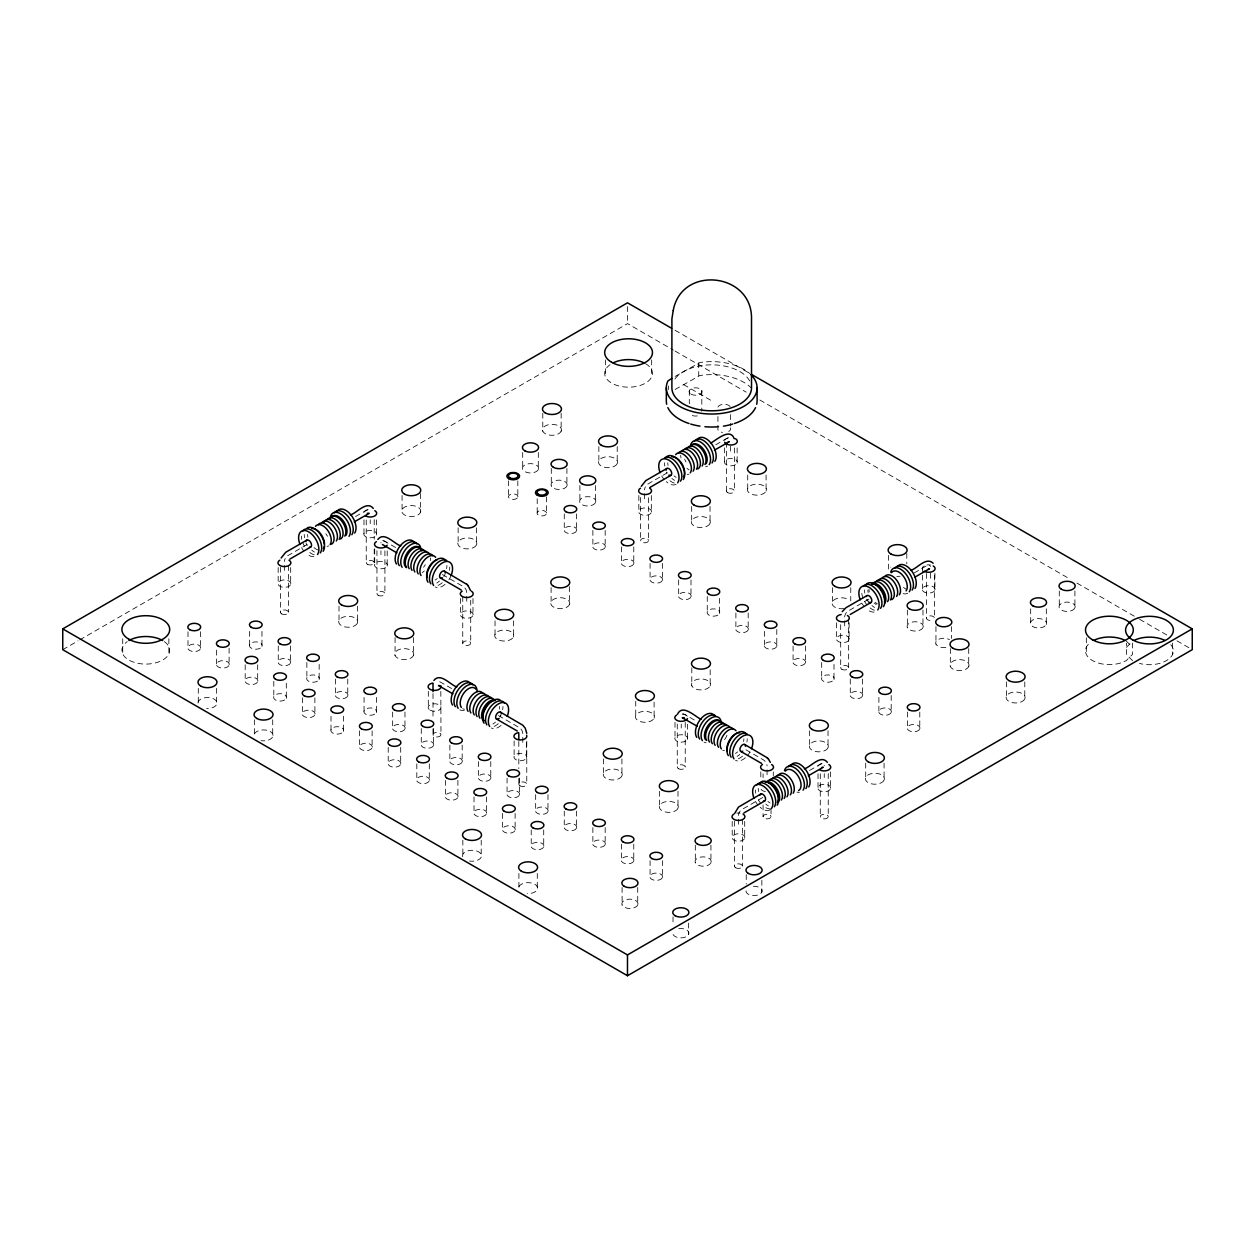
<?xml version="1.0" encoding="UTF-8"?>
<svg xmlns="http://www.w3.org/2000/svg" width="1255" height="1255" viewBox="0 0 1255 1255"><rect width="100%" height="100%" fill="white"/><g stroke="black" fill="none" stroke-linecap="round" stroke-linejoin="round"><path stroke-width="0.75" stroke-dasharray="5 3.75" d="M1126.41 647.345L1132.59 641.164M62.75 649.682L78.014 640.866M79.708 639.893L627.516 323.617L673.308 350.051M307.13 544.513L287.803 555.683A4.785 2.761 -60 0 0 284.414 561.534M355.573 516.542L366.852 510.032A4.785 2.761 -60 0 1 370.115 511.052M675.127 376.437L699.961 362.522A45.384 26.198 0 0 1 749.768 373.566M675.127 389.442L699.961 375.512A45.384 26.198 0 0 1 751.008 387.732M667.284 472.806L647.957 483.975A4.785 2.761 -60 0 0 644.568 489.827M715.727 444.835L727.006 438.324A4.785 2.761 -60 0 1 730.269 439.344M868.993 599.027L848.051 611.122A4.785 2.761 -60 0 0 844.678 616.974M914.205 572.923L927.1 565.487A4.785 2.761 -60 0 1 930.363 566.491M762.773 797.474L741.831 809.569A4.785 2.761 -60 0 0 738.458 815.421L738.458 827.123M809.601 770.445L820.88 763.918A4.785 2.761 -60 0 1 824.253 765.879M675.002 330.238L749.611 373.315M675.002 351.039L746.223 392.156M759.793 399.984L1070.139 579.167M1076.931 583.089L1137.987 618.339M1139.681 619.311L1166.805 634.983M1176.986 640.85L1188.862 647.706M683.551 384.579L711.711 400.831M395.592 547.509L384.312 540.999A4.785 2.761 60 0 0 380.94 542.96M442.419 574.555L463.362 586.634A4.785 2.761 60 0 1 466.735 592.486L466.735 604.188M694.297 719.962L684.634 714.393A4.785 2.761 60 0 0 681.371 715.397M745.956 749.8L763.668 760.028A4.785 2.761 60 0 1 767.056 765.879M451.643 688.54L440.364 682.03A4.785 2.761 60 0 0 437.446 682.281M498.47 715.57L519.413 727.665A4.785 2.761 60 0 1 522.786 733.516M1126.3 641.07L1132.481 647.251M1132.59 660.663L1126.41 654.483L1126.41 643.14M1172.562 643.14L1172.562 654.483M1132.481 643.031L1132.481 654.388L1126.3 660.569A23.892 13.789 0 0 1 1093.403 661.056A23.892 13.789 0 0 1 1090.877 642.105M1086.328 637.791L1086.328 654.388M1074.908 590.948L1074.908 607.969A8.095 4.675 0 0 1 1061.369 610.056A8.095 4.675 0 0 1 1065.009 602.243A8.095 4.675 0 0 1 1074.908 607.969M1059.283 590.948L1059.283 607.969M1046.309 608.816L1046.309 624.472A8.095 4.675 0 0 1 1032.771 626.574A8.095 4.675 0 0 1 1036.395 618.762A8.095 4.675 0 0 1 1046.309 624.472M1030.684 608.816L1030.684 624.472M1024.786 681.889L1024.786 698.909A9.507 5.491 0 0 1 1008.879 701.372A9.507 5.491 0 0 1 1013.146 692.195A9.507 5.491 0 0 1 1024.786 698.909M1006.416 681.889L1006.416 698.909M968.719 648.568L968.719 666.546A9.507 5.491 0 0 1 952.812 669.009A9.507 5.491 0 0 1 957.079 659.816A9.507 5.491 0 0 1 968.719 666.546M951.572 626.574L951.572 638.45M950.349 648.568L950.349 666.546M935.948 626.574L935.948 644.129M934.912 573.284L934.912 590.352A6.463 3.734 0 0 1 924.088 592.031A6.463 3.734 0 0 1 926.99 585.771A6.463 3.734 0 0 1 934.912 590.352M934.457 575.104L934.457 618.15A3.985 2.306 0 0 0 929.453 615.923A3.985 2.306 0 0 0 927.021 619.295A3.985 2.306 0 0 0 933.296 619.766M930.473 573.284L930.473 579.135M926.488 573.425L926.488 618.15M922.974 610.071L922.974 627.61A8.095 4.675 0 0 1 909.436 629.712A8.095 4.675 0 0 1 913.06 621.9A8.095 4.675 0 0 1 922.974 627.61M922.409 567.621L922.409 573.284M922.409 575.182L922.409 590.352M919.79 712.04L919.79 729.077A6.369 3.671 0 0 1 909.138 730.724A6.369 3.671 0 0 1 911.993 724.559A6.369 3.671 0 0 1 919.79 729.077M907.491 712.04L907.491 729.077M907.349 610.071L907.349 627.61M906.8 553.424L906.8 563.824M891.191 695.521L891.191 712.558A6.369 3.671 0 0 1 880.539 714.205A6.369 3.671 0 0 1 883.395 708.055A6.369 3.671 0 0 1 891.191 712.558M888.43 555.322L888.43 569.488A9.507 5.491 0 0 1 890.893 567.04M884.069 763.134L884.069 780.155A9.507 5.491 0 0 1 868.178 782.618A9.507 5.491 0 0 1 872.429 773.425A9.507 5.491 0 0 1 884.069 780.155M878.892 697.419L878.892 712.558M865.715 763.134L865.715 780.155M862.593 679.018L862.593 696.039A6.369 3.671 0 0 1 851.941 697.686A6.369 3.671 0 0 1 854.796 691.536A6.369 3.671 0 0 1 862.593 696.039M850.749 587.669L850.749 600.91M850.278 679.018L850.278 696.039M849.117 622.825L849.117 639.877A6.463 3.734 0 0 1 838.293 641.556A6.463 3.734 0 0 1 841.195 635.312A6.463 3.734 0 0 1 849.117 639.877M848.647 619.06L848.647 667.676M844.678 620.88L844.678 628.677M840.693 624.661L840.693 667.691M836.63 622.825L836.63 639.877M833.995 664.381L833.995 679.535A6.369 3.671 0 0 1 823.327 681.183A6.369 3.671 0 0 1 826.182 675.033A6.369 3.671 0 0 1 833.995 679.535M832.379 587.669L832.379 604.69M830.512 771.872L830.512 788.94A6.463 3.734 0 0 1 819.688 790.619A6.463 3.734 0 0 1 822.59 784.375A6.463 3.734 0 0 1 830.512 788.94M828.237 773.551L828.237 816.581A3.985 2.306 0 0 1 822.26 818.574A3.985 2.306 0 0 1 822.26 814.589A3.985 2.306 0 0 1 828.237 816.581M828.018 730.755L828.018 747.776A9.507 5.491 0 0 1 812.111 750.239A9.507 5.491 0 0 1 816.362 741.062A9.507 5.491 0 0 1 828.018 747.776M824.253 773.676L824.253 777.582M821.68 662.499L821.68 679.535M820.268 773.802L820.268 816.581M818.025 773.77L818.025 788.94M809.648 730.755L809.648 747.776M805.381 645.98L805.381 663.017A6.369 3.671 0 0 1 794.729 664.664A6.369 3.671 0 0 1 797.584 658.514A6.369 3.671 0 0 1 805.381 663.017M793.082 645.98L793.082 663.017M776.782 629.477L776.782 646.513A6.369 3.671 0 0 1 766.13 648.16A6.369 3.671 0 0 1 768.986 641.995A6.369 3.671 0 0 1 776.782 646.513M773.3 771.888L773.3 775.716M771.041 808.769L771.041 816.581A3.985 2.306 0 0 1 765.064 818.574A3.985 2.306 0 0 1 765.064 814.589A3.985 2.306 0 0 1 771.041 816.581M767.056 769.77L767.056 777.582M766.083 475.018L766.083 491.097A9.507 5.491 0 0 1 750.192 493.56A9.507 5.491 0 0 1 754.443 484.367A9.507 5.491 0 0 1 766.083 491.097M764.483 631.359L764.483 646.513M763.071 773.802L763.071 777.692M763.071 804.926L763.071 816.581M761.863 880.273L761.863 892.148M760.812 771.888L760.812 779.496M748.184 612.958L748.184 629.994A6.369 3.671 0 0 1 737.532 631.642A6.369 3.671 0 0 1 740.387 625.492A6.369 3.671 0 0 1 748.184 629.994M747.729 475.018L747.729 491.097M746.239 874.594L746.239 884.053M744.701 821.413L744.701 838.481A6.463 3.734 0 0 1 733.893 840.16A6.463 3.734 0 0 1 736.795 833.9A6.463 3.734 0 0 1 744.701 838.481M742.427 819.437L742.427 866.107M737.124 447.894L737.124 463.064A6.463 3.734 0 0 1 726.316 464.727A6.463 3.734 0 0 1 729.218 458.483A6.463 3.734 0 0 1 737.124 463.064M735.885 612.958L735.885 629.994M734.363 447.941L734.363 490.972M734.473 821.147L734.473 866.138M732.214 821.413L732.214 838.481M730.41 414.621L730.41 426.01M730.379 446.137L730.379 451.988M726.394 442.388L726.394 491.003M724.637 447.894L724.637 463.064M719.586 598.337L719.586 613.475A6.369 3.671 0 0 1 708.934 615.123A6.369 3.671 0 0 1 711.789 608.973A6.369 3.671 0 0 1 719.586 613.475M717.923 416.519L717.923 429.79A6.463 3.734 0 0 0 722.488 432.426M710.942 845.195L710.942 862.75A8.095 4.675 0 0 1 697.404 864.836A8.095 4.675 0 0 1 701.027 857.024A8.095 4.675 0 0 1 710.942 862.75M710.032 506.44L710.032 523.461A9.507 5.491 0 0 1 694.125 525.923A9.507 5.491 0 0 1 698.392 516.731A9.507 5.491 0 0 1 710.032 523.461M710.173 669.778L710.173 685.858A9.507 5.491 0 0 1 694.266 688.32A9.507 5.491 0 0 1 698.533 679.143A9.507 5.491 0 0 1 710.173 685.858M707.271 596.439L707.271 613.475M701.812 390.54L701.812 411.342M698.737 362.805L698.737 375.81M695.317 845.195L695.317 862.75M691.803 667.88L691.803 685.858M691.678 506.44L691.678 523.461M690.987 579.936L690.987 596.972A6.369 3.671 0 0 1 680.32 598.619A6.369 3.671 0 0 1 683.175 592.47A6.369 3.671 0 0 1 690.987 596.972M689.309 390.54L689.309 403.828M688.65 923.068L688.65 934.41M687.489 724.245L687.489 739.415A6.463 3.734 0 0 1 676.68 741.077A6.463 3.734 0 0 1 679.582 734.834A6.463 3.734 0 0 1 687.489 739.415M685.23 722.315L685.23 767.04M681.245 724.135L681.245 728.041M678.673 579.936L678.673 596.972M677.998 791.278L677.998 808.314A9.507 5.491 0 0 1 662.091 810.761A9.507 5.491 0 0 1 666.358 801.584A9.507 5.491 0 0 1 677.998 808.314M677.261 724.025L677.261 767.056M675.002 722.347L675.002 739.415M673.025 916.872L673.025 924.433M668.382 385.913L668.382 389.63M662.373 563.417L662.373 580.453A6.369 3.671 0 0 1 651.721 582.1A6.369 3.671 0 0 1 654.577 575.951A6.369 3.671 0 0 1 662.373 580.453M662.373 860.648L662.373 877.684A6.369 3.671 0 0 1 651.721 879.331A6.369 3.671 0 0 1 654.577 873.182A6.369 3.671 0 0 1 662.373 877.684M659.628 791.278L659.628 808.314M654.106 702.141L654.106 718.221A9.507 5.491 0 0 1 638.199 720.684A9.507 5.491 0 0 1 642.466 711.507A9.507 5.491 0 0 1 654.106 718.221M651.659 359.934L651.659 376.955M651.329 495.537L651.329 512.605A6.463 3.734 0 0 1 640.505 514.268A6.463 3.734 0 0 1 643.407 508.024A6.463 3.734 0 0 1 651.329 512.605M650.074 563.417L650.074 580.453M650.074 860.648L650.074 877.684M648.553 497.749L648.553 540.529A3.985 2.306 0 0 1 642.576 542.521A3.985 2.306 0 0 1 642.576 538.536A3.985 2.306 0 0 1 648.553 540.529M644.568 493.717L644.568 501.529M640.599 497.498L640.599 540.529M638.842 495.537L638.842 512.605M637.728 887.473L637.728 905.028A8.095 4.675 0 0 1 624.19 907.114A8.095 4.675 0 0 1 627.814 899.302A8.095 4.675 0 0 1 637.728 905.028M635.736 701.2L635.736 718.221M633.775 546.913L633.775 563.934A6.369 3.671 0 0 1 623.123 565.597A6.369 3.671 0 0 1 625.978 559.432A6.369 3.671 0 0 1 633.775 563.934M633.775 844.144L633.775 861.165A6.369 3.671 0 0 1 623.123 862.828A6.369 3.671 0 0 1 625.978 856.663A6.369 3.671 0 0 1 633.775 861.165M627.516 306.596L627.516 323.617M621.931 758.914L621.931 775.935A9.507 5.491 0 0 1 606.024 778.398A9.507 5.491 0 0 1 610.291 769.221A9.507 5.491 0 0 1 621.931 775.935M622.104 887.473L622.104 905.028M621.476 546.913L621.476 563.934M621.476 844.144L621.476 861.165M617.209 446.576L617.209 463.597A9.507 5.491 0 0 1 601.318 466.06A9.507 5.491 0 0 1 605.569 456.883A9.507 5.491 0 0 1 617.209 463.597M605.506 359.934L605.506 376.955M605.177 530.394L605.177 547.431A6.369 3.671 0 0 1 594.525 549.078A6.369 3.671 0 0 1 597.38 542.929A6.369 3.671 0 0 1 605.177 547.431M605.177 827.625L605.177 844.662A6.369 3.671 0 0 1 594.525 846.309A6.369 3.671 0 0 1 597.38 840.16A6.369 3.671 0 0 1 605.177 844.662M603.561 758.914L603.561 775.935M598.855 446.576L598.855 463.597M595.529 485.512L595.529 502.533A8.095 4.675 0 0 1 581.991 504.636A8.095 4.675 0 0 1 585.614 496.823A8.095 4.675 0 0 1 595.529 502.533M592.878 530.394L592.878 547.431M592.878 827.625L592.878 844.662M579.888 485.512L579.888 502.533M576.578 513.875L576.578 530.912A6.369 3.671 0 0 1 565.927 532.559A6.369 3.671 0 0 1 568.782 526.41A6.369 3.671 0 0 1 576.578 530.912M576.578 811.106L576.578 828.143A6.369 3.671 0 0 1 565.927 829.79A6.369 3.671 0 0 1 568.782 823.641A6.369 3.671 0 0 1 576.578 828.143M569.456 586.65L569.456 604.628A9.507 5.491 0 0 1 553.549 607.075A9.507 5.491 0 0 1 557.816 597.898A9.507 5.491 0 0 1 569.456 604.628M566.915 468.476L566.915 486.03A8.095 4.675 0 0 1 553.392 488.117A8.095 4.675 0 0 1 557.016 480.304A8.095 4.675 0 0 1 566.915 486.03M564.264 513.875L564.264 530.912M564.264 811.106L564.264 828.143M561.158 413.272L561.158 431.234A9.507 5.491 0 0 1 545.25 433.697A9.507 5.491 0 0 1 549.502 424.519A9.507 5.491 0 0 1 561.158 431.234M551.29 468.476L551.29 486.03M551.102 587.591L551.102 604.628M547.98 794.603L547.98 811.64A6.369 3.671 0 0 1 537.313 813.287A6.369 3.671 0 0 1 540.168 807.138A6.369 3.671 0 0 1 547.98 811.64M546.443 496.886L546.443 513.907A4.785 2.761 0 0 1 538.442 515.146A4.785 2.761 0 0 1 540.591 510.534A4.785 2.761 0 0 1 546.443 513.907M543.713 829.9L543.713 846.968A6.463 3.734 0 0 1 532.889 848.647A6.463 3.734 0 0 1 535.791 842.403A6.463 3.734 0 0 1 543.713 846.968M542.788 413.272L542.788 431.234M538.317 452.49L538.317 469.511A8.095 4.675 0 0 1 524.778 471.598A8.095 4.675 0 0 1 528.418 463.785A8.095 4.675 0 0 1 538.317 469.511M537.203 498.768L537.203 513.907M537.281 873.464L537.281 889.544M535.665 794.603L535.665 811.64M531.226 829.9L531.226 846.968M526.771 741.172L526.771 784.218M526.614 742.803L526.614 757.989A6.463 3.734 0 0 1 515.805 759.652A6.463 3.734 0 0 1 518.692 753.408A6.463 3.734 0 0 1 526.614 757.989M522.692 452.49L522.692 469.511M522.786 737.422L522.786 745.219M519.382 778.084L519.382 795.121A6.369 3.671 0 0 1 508.714 796.768A6.369 3.671 0 0 1 511.569 790.619A6.369 3.671 0 0 1 519.382 795.121M518.911 873.464L518.911 887.662M518.817 741.454L518.817 768.672M518.817 778.398L518.817 784.234M517.829 480.838L517.829 497.388A4.785 2.761 0 0 1 509.844 498.627A4.785 2.761 0 0 1 511.977 494.015A4.785 2.761 0 0 1 517.829 497.388M515.115 813.397L515.115 830.449A6.463 3.734 0 0 1 504.29 832.128A6.463 3.734 0 0 1 507.193 825.884A6.463 3.734 0 0 1 515.115 830.449M514.126 740.921L514.126 757.989M513.389 620.911L513.389 636.991A9.507 5.491 0 0 1 497.498 639.454A9.507 5.491 0 0 1 501.749 630.261A9.507 5.491 0 0 1 513.389 636.991M508.604 480.838L508.604 497.388M507.067 778.084L507.067 795.121M502.612 813.397L502.612 830.449M495.035 620.911L495.035 636.991M490.768 761.581L490.768 778.602A6.369 3.671 0 0 1 480.116 780.265A6.369 3.671 0 0 1 482.971 774.1A6.369 3.671 0 0 1 490.768 778.602M486.501 796.878L486.501 813.946A6.463 3.734 0 0 1 475.692 815.625A6.463 3.734 0 0 1 478.594 809.365A6.463 3.734 0 0 1 486.501 813.946M481.214 840.16L481.214 857.181M478.469 761.581L478.469 778.602M476.508 527.822L476.508 544.843A9.507 5.491 0 0 1 460.601 547.306A9.507 5.491 0 0 1 464.868 538.113A9.507 5.491 0 0 1 476.508 544.843M474.014 796.878L474.014 813.946M472.978 598.494L472.978 615.562A6.463 3.734 0 0 1 462.169 617.24A6.463 3.734 0 0 1 465.072 610.997A6.463 3.734 0 0 1 472.978 615.562M470.719 600.172L470.719 643.203A3.985 2.306 0 0 1 464.742 645.196A3.985 2.306 0 0 1 464.742 641.211A3.985 2.306 0 0 1 470.719 643.203M462.75 596.533L462.75 643.203M462.844 840.16L462.844 857.181A9.507 5.491 0 0 1 471.205 850.294A9.507 5.491 0 0 1 481.496 856.239A9.507 5.491 0 0 1 469.574 861.056M462.169 745.062L462.169 762.099A6.369 3.671 0 0 1 451.518 763.746A6.369 3.671 0 0 1 454.373 757.596A6.369 3.671 0 0 1 462.169 762.099M460.491 598.494L460.491 615.562M458.138 527.822L458.138 544.843M457.902 780.375L457.902 797.427A6.463 3.734 0 0 1 447.094 799.106A6.463 3.734 0 0 1 449.98 792.862A6.463 3.734 0 0 1 457.902 797.427M449.87 745.062L449.87 762.099M445.415 780.375L445.415 797.427M440.819 691.38L440.976 734.693A3.985 2.306 0 0 1 434.999 736.669A3.985 2.306 0 0 1 434.999 732.7A3.985 2.306 0 0 1 440.976 734.693M433.571 728.543L433.571 745.58A6.369 3.671 0 0 1 422.919 747.227A6.369 3.671 0 0 1 425.774 741.077A6.369 3.671 0 0 1 433.571 745.58M433.006 693.607L433.006 719.037M433.006 728.81L433.006 734.693M429.304 763.856L429.304 780.924A6.463 3.734 0 0 1 418.495 782.587A6.463 3.734 0 0 1 421.382 776.343A6.463 3.734 0 0 1 429.304 780.924M428.316 691.38L428.316 708.448M421.272 728.543L421.272 745.58M420.441 493.56L420.441 512.479A9.507 5.491 0 0 1 404.534 514.927A9.507 5.491 0 0 1 408.801 505.749A9.507 5.491 0 0 1 420.441 512.479M416.817 763.856L416.817 780.924M413.444 637.587L413.444 655.565A9.507 5.491 0 0 1 397.537 658.028A9.507 5.491 0 0 1 401.788 648.835A9.507 5.491 0 0 1 413.444 655.565M404.973 712.04L404.973 729.077A6.369 3.671 0 0 1 394.305 730.724A6.369 3.671 0 0 1 397.16 724.559A6.369 3.671 0 0 1 404.973 729.077M402.071 495.458L402.071 512.479M400.706 747.337L400.706 764.405A6.463 3.734 0 0 1 389.881 766.083A6.463 3.734 0 0 1 392.784 759.84A6.463 3.734 0 0 1 400.706 764.405M395.074 637.587L395.074 655.565M392.658 712.04L392.658 729.077M388.219 747.384L388.219 764.405M387.183 550.851L387.183 566.021A6.463 3.734 0 0 1 376.359 567.699A6.463 3.734 0 0 1 379.261 561.456A6.463 3.734 0 0 1 387.183 566.021M384.909 550.867L384.909 593.646M380.94 550.757L380.94 554.663M376.955 550.647L376.955 593.678M376.469 519.884L376.469 535.054A6.463 3.734 0 0 1 365.66 536.732A6.463 3.734 0 0 1 368.546 530.489A6.463 3.734 0 0 1 376.469 535.054M376.375 697.419L376.375 712.558A6.369 3.671 0 0 1 365.707 714.205A6.369 3.671 0 0 1 368.562 708.055A6.369 3.671 0 0 1 376.375 712.558M374.696 548.968L374.696 566.021M374.21 519.648L374.21 539.211M374.21 549L374.21 562.679M372.108 730.834L372.108 747.886A6.463 3.734 0 0 1 361.283 749.564A6.463 3.734 0 0 1 364.185 743.321A6.463 3.734 0 0 1 372.108 747.886M370.225 519.79L370.225 523.696M366.24 519.931L366.24 562.711M363.981 519.884L363.981 535.054M364.06 697.419L364.06 712.558M359.605 730.834L359.605 747.886M357.377 606.165L357.377 623.186A9.507 5.491 0 0 1 341.47 625.649A9.507 5.491 0 0 1 345.721 616.472A9.507 5.491 0 0 1 357.377 623.186M347.761 679.018L347.761 696.039A6.369 3.671 0 0 1 337.109 697.686A6.369 3.671 0 0 1 339.964 691.536A6.369 3.671 0 0 1 347.761 696.039M343.494 716.213L343.494 731.383A6.463 3.734 0 0 1 332.685 733.045A6.463 3.734 0 0 1 335.587 726.802A6.463 3.734 0 0 1 343.494 731.383M339.007 606.165L339.007 623.186M335.462 679.018L335.462 696.039M331.006 716.213L331.006 731.383M319.162 664.381L319.162 679.535A6.369 3.671 0 0 1 308.51 681.183A6.369 3.671 0 0 1 311.365 675.033A6.369 3.671 0 0 1 319.162 679.535M314.895 697.796L314.895 714.864A6.463 3.734 0 0 1 304.071 716.527A6.463 3.734 0 0 1 306.973 710.283A6.463 3.734 0 0 1 314.895 714.864M306.863 662.499L306.863 679.535M302.392 697.796L302.392 714.864M290.674 567.542L290.674 584.595A6.463 3.734 0 0 1 279.849 586.273A6.463 3.734 0 0 1 282.752 580.03A6.463 3.734 0 0 1 290.674 584.595M290.564 645.98L290.564 663.017A6.369 3.671 0 0 1 279.912 664.664A6.369 3.671 0 0 1 282.767 658.514A6.369 3.671 0 0 1 290.564 663.017M288.399 565.566L288.399 612.236M286.297 683.175L286.297 698.36A6.463 3.734 0 0 1 275.488 700.023A6.463 3.734 0 0 1 278.375 693.78A6.463 3.734 0 0 1 286.297 698.36M284.414 565.425L284.414 573.221M280.445 567.244L280.445 612.236M278.171 567.542L278.171 584.595M278.265 645.98L278.265 663.017M273.81 681.292L273.81 698.36M272.712 719.79L272.712 736.811A9.507 5.491 0 0 1 261.071 740.685M261.966 631.359L261.966 646.513A6.369 3.671 0 0 1 251.298 648.16A6.369 3.671 0 0 1 254.153 641.995A6.369 3.671 0 0 1 261.966 646.513M257.683 664.774L257.683 681.841A6.463 3.734 0 0 1 246.874 683.504A6.463 3.734 0 0 1 249.761 677.261A6.463 3.734 0 0 1 257.683 681.841M254.357 719.79L254.357 736.811M249.651 631.359L249.651 646.513M245.196 664.774L245.196 681.841M229.1 648.27L229.1 665.323A6.463 3.734 0 0 1 218.276 667.001A6.463 3.734 0 0 1 221.178 660.758A6.463 3.734 0 0 1 229.1 665.323M216.597 650.153L216.597 665.323M216.644 688.352L216.644 704.432M200.486 631.751L200.486 648.819A6.463 3.734 0 0 1 189.678 650.482A6.463 3.734 0 0 1 192.58 644.239A6.463 3.734 0 0 1 200.486 648.819M198.29 688.352L198.29 704.432A9.507 5.491 0 0 1 206.102 697.592A9.507 5.491 0 0 1 216.974 702.863A9.507 5.491 0 0 1 206.62 708.479M187.999 631.751L187.999 648.819M168.876 638.732L168.876 653.871M122.723 638.732L122.723 653.871M674.923 379.026A39.815 22.982 0 0 1 714.315 364.891A39.815 22.982 0 0 1 750.161 381.881M499.6 706.471A11.938 6.903 -60 0 1 499.302 709.153M502.973 706.471A14.338 8.267 -60 0 1 502.627 709.702M501.624 713.107A14.338 8.267 -60 0 1 500.008 716.464M495.458 722.111A14.338 8.267 -60 0 1 492.839 724.025M498.282 723.727A14.338 8.267 -60 0 1 490.595 727.006M501.09 725.359A14.338 8.267 -60 0 1 491.301 727.978M464.319 710.189A14.338 8.267 -60 0 1 459.769 709.781M464.413 709.232A11.938 6.903 -60 0 1 462.656 708.683M500.902 715.805A3.985 2.306 -60 0 1 500.447 716.746M770.099 802.996A11.938 6.903 60 0 1 767.903 801.396M768.405 805.93A14.338 8.267 60 0 1 765.785 804.016M758.616 791.591A14.338 8.267 60 0 1 758.271 788.375M770.648 808.91A14.338 8.267 60 0 1 762.962 805.632M760.514 803.059A14.338 8.267 60 0 1 758.428 799.984M755.792 793.223A14.338 8.267 60 0 1 755.447 789.991M769.943 809.883A14.338 8.267 60 0 1 760.154 807.263M757.706 804.675A14.338 8.267 60 0 1 755.604 801.616M799.372 792.329A14.338 8.267 60 0 1 796.925 792.093M726.959 735.257A11.938 6.903 -60 0 1 723.868 740.607M706.141 742.787A14.338 8.267 -60 0 1 704.039 742.144M747.227 738.834A14.338 8.267 -60 0 1 746.882 742.066M739.728 754.475A14.338 8.267 -60 0 1 737.093 756.389M743.854 738.834A11.938 6.903 -60 0 1 743.572 741.517M737.595 751.87A11.938 6.903 -60 0 1 735.414 753.455M724.433 750.694A11.938 6.903 -60 0 1 722.676 750.145M742.536 756.09A14.338 8.267 -60 0 1 737.297 759.118M749.894 752.074A14.338 8.267 -60 0 1 747.792 755.149M745.36 757.722A14.338 8.267 -60 0 1 735.571 760.342M430.591 557.973A11.938 6.903 -60 0 1 430.308 560.656M424.331 571.009A11.938 6.903 -60 0 1 422.151 572.594M425.304 564.672A11.938 6.903 -60 0 1 423.562 567.229M446.921 565.44A14.338 8.267 -60 0 1 446.576 568.672M439.407 581.081A14.338 8.267 -60 0 1 436.787 582.995M437.289 578.477A11.938 6.903 -60 0 1 435.093 580.077M449.729 567.072A14.338 8.267 -60 0 1 449.384 570.303M442.231 582.712A14.338 8.267 -60 0 1 436.975 585.74M451.188 575.339A14.338 8.267 -60 0 1 447.486 581.755M445.039 584.344A14.338 8.267 -60 0 1 435.25 586.964M445.133 573.817A3.985 2.306 -60 0 1 443.831 576.547M327.602 536.261A11.938 6.903 60 0 1 325.861 533.704M314.378 552.043A14.338 8.267 60 0 1 311.758 550.129M304.589 537.705A14.338 8.267 60 0 1 304.243 534.489M318.252 550.035A11.938 6.903 60 0 1 313.876 547.509M307.899 537.171A11.938 6.903 60 0 1 307.616 534.489M328.794 545.8A11.938 6.903 60 0 1 327.037 546.333M314.189 554.773A14.338 8.267 60 0 1 308.934 551.745M304.4 546.098A14.338 8.267 60 0 1 302.784 542.74M301.765 539.336A14.338 8.267 60 0 1 301.42 536.105M313.813 556.64A14.338 8.267 60 0 1 306.126 553.377M303.679 550.788A14.338 8.267 60 0 1 301.577 547.713M307.334 545.58A3.985 2.306 60 0 1 306.032 542.85M689.168 469.919A11.938 6.903 60 0 1 686.971 468.335M681.01 457.981A11.938 6.903 60 0 1 680.712 455.298M686.014 461.997A11.938 6.903 60 0 1 684.665 459.205M707.585 466.091A14.338 8.267 60 0 1 705.498 466.735M674.531 480.336A14.338 8.267 60 0 1 671.896 478.422M664.742 465.997A14.338 8.267 60 0 1 664.397 462.781M676.21 477.402A11.938 6.903 60 0 1 674.029 475.802M668.052 465.464A11.938 6.903 60 0 1 667.77 462.781M688.948 474.092A11.938 6.903 60 0 1 687.191 474.641M674.327 483.065A14.338 8.267 60 0 1 669.088 480.038M676.068 484.289A14.338 8.267 60 0 1 666.28 481.669M663.832 479.081A14.338 8.267 60 0 1 661.73 476.022M666.907 473.025A3.985 2.306 60 0 1 666.452 472.1M877.433 603.906A11.938 6.903 60 0 1 875.253 602.306M869.276 591.968A11.938 6.903 60 0 1 868.993 589.285M876.319 604.549A11.938 6.903 60 0 1 874.123 602.965M868.162 592.611A11.938 6.903 60 0 1 867.864 589.928M874.625 607.483A14.338 8.267 60 0 1 872.005 605.569M869.558 602.98A14.338 8.267 60 0 1 867.456 599.921M864.836 593.16A14.338 8.267 60 0 1 864.491 589.928M874.437 610.228A14.338 8.267 60 0 1 869.182 607.2M866.75 604.612A14.338 8.267 60 0 1 864.648 601.537M863.032 598.18A14.338 8.267 60 0 1 861.683 591.56M874.06 612.095A14.338 8.267 60 0 1 866.374 608.816M863.926 606.243A14.338 8.267 60 0 1 861.824 603.169M907.694 593.239A14.338 8.267 60 0 1 903.145 593.646M906.157 589.285A14.338 8.267 60 0 1 903.537 587.371M867.582 601.019A3.985 2.306 60 0 1 866.546 599.231M765.377 791.591A6.463 3.734 0 0 1 760.812 787.011M518.911 886.705A9.507 5.491 0 0 1 530.018 882.751A9.507 5.491 0 0 1 537.501 888.932A9.507 5.491 0 0 1 527.257 893.591M678.735 928.7A8.095 4.675 0 0 1 688.885 932.794A8.095 4.675 0 0 1 680.132 937.862A8.095 4.675 0 0 1 673.025 931.994M753.329 886.281A8.095 4.675 0 0 1 762.13 891.066A8.095 4.675 0 0 1 752.875 895.568A8.095 4.675 0 0 1 746.239 889.732M900.07 576.218A9.507 5.491 0 0 1 896.776 576.374M254.357 733.971A9.507 5.491 0 0 1 265.997 730.081A9.507 5.491 0 0 1 272.712 736.811M645.478 363.636A23.892 13.789 0 0 1 646.043 382.791A23.892 13.789 0 0 1 612.879 383.779A23.892 13.789 0 0 1 610.056 364.687M1170.79 644.678A23.892 13.789 0 0 1 1166.679 660.491A23.892 13.789 0 0 1 1139.43 663.424M164.327 641.603A23.892 13.789 0 0 1 162.099 660.381A23.892 13.789 0 0 1 129.485 660.381A23.892 13.789 0 0 1 127.273 641.603M945.862 647.439A8.095 4.675 0 0 1 935.948 641.713A8.095 4.675 0 0 1 949.486 639.626M730.41 427.861A6.463 3.734 0 0 1 728.731 431.469M697.231 415.923A6.463 3.734 0 0 1 690.987 414.95M844.019 608.581A9.507 5.491 0 0 1 832.379 601.851A9.507 5.491 0 0 1 848.286 599.404M717.923 407.059A6.463 3.734 0 0 1 724.166 404.283A6.463 3.734 0 0 1 730.41 407.059M922.409 569.55A6.463 3.734 0 0 1 924.088 565.942M926.99 564.97A6.463 3.734 0 0 1 930.332 564.97M724.637 440.317A6.463 3.734 0 0 1 729.218 437.681M363.981 512.322A6.463 3.734 0 0 1 368.546 509.687M382.602 540.654A6.463 3.734 0 0 1 387.183 543.289M682.924 714.032A6.463 3.734 0 0 1 687.489 716.668M818.025 766.209A6.463 3.734 0 0 1 822.59 763.558M736.795 813.099A6.463 3.734 0 0 1 740.136 813.099M519.994 785.85A3.985 2.306 0 0 0 526.645 784.799A3.985 2.306 0 0 0 521.735 782.006A3.985 2.306 0 0 0 519.994 785.85M735.65 867.754A3.985 2.306 0 0 0 742.301 866.703A3.985 2.306 0 0 0 737.407 863.911A3.985 2.306 0 0 0 735.65 867.754M678.453 768.688A3.985 2.306 0 0 0 685.105 767.636A3.985 2.306 0 0 0 680.194 764.828A3.985 2.306 0 0 0 678.453 768.688M378.132 595.294A3.985 2.306 0 0 0 384.783 594.243A3.985 2.306 0 0 0 379.889 591.45A3.985 2.306 0 0 0 378.132 595.294M367.433 564.326A3.985 2.306 0 0 0 374.084 563.275A3.985 2.306 0 0 0 369.174 560.483A3.985 2.306 0 0 0 367.433 564.326M281.606 613.868A3.985 2.306 0 0 0 288.274 612.832A3.985 2.306 0 0 0 283.395 610.008A3.985 2.306 0 0 0 281.606 613.868M727.571 492.619A3.985 2.306 0 0 0 734.222 491.568A3.985 2.306 0 0 0 729.328 488.775A3.985 2.306 0 0 0 727.571 492.619M841.87 669.323A3.985 2.306 0 0 0 848.521 668.272A3.985 2.306 0 0 0 843.627 665.464A3.985 2.306 0 0 0 841.87 669.323M429.994 710.11A6.463 3.734 0 0 0 440.819 708.448A6.463 3.734 0 0 0 432.897 703.867A6.463 3.734 0 0 0 429.994 710.11M690.987 394.148A6.463 3.734 0 0 0 701.812 392.47A6.463 3.734 0 0 0 693.889 387.905A6.463 3.734 0 0 0 690.987 394.148"/><path stroke-width="1.5" d="M281.151 558.004L285.685 552.31L306.753 540.136M641.289 486.297L645.823 480.602L666.907 468.429M734.755 813.303L738.458 807.106L760.797 794.023M677.575 714.111C682.532 703.459 695.568 717.044 701.059 719.288M377.849 539.446C384.281 531.038 394.603 544.199 400.753 545.894M433.901 680.445C440.364 672.068 450.655 685.246 456.82 686.924M842.215 611.656L845.933 607.749L867.017 595.576M751.321 374.288L1192.25 628.865L1192.25 649.666L627.484 975.731L62.75 649.682L62.75 628.88L627.516 302.816L671.613 328.277M350.38 514.942C356.561 513.264 366.821 500.102 373.3 508.448M289.921 559.055L310.738 547.039M354.302 521.876L369.205 513.342L367.244 513.295M671.754 378.398L667.864 381.049A45.384 26.198 0 0 0 717.625 413.805A45.384 26.198 0 0 0 751.008 374.727M710.534 443.235C715.617 440.599 730.269 427.045 734.191 438.748M650.074 487.348L670.892 475.331M714.456 450.168L729.359 441.635L728.198 441.87M910.644 570.382C917.17 568.782 925.986 556.31 933.124 563.213M850.168 614.495L870.97 602.478M914.55 577.331L929.437 568.797L928.276 569.033M804.424 768.829C810.589 767.134 820.88 753.973 827.343 762.35M743.933 812.942L764.75 800.925M808.33 775.763L823.217 767.244L821.931 767.433M62.75 628.88L627.484 954.93L1192.25 628.865M684.257 717.625L682.296 717.719L697.184 726.237M438.717 685.575L439.313 685.528M382.461 544.529L396.878 552.859M444.411 571.103L467.033 584.501M744.717 744.482L767.354 757.879M440.427 577.99L461.244 590.007M740.732 751.384L761.55 763.401M500.478 712.134L522.802 725.217L525.249 728.198L526.771 733.359M438.513 685.544L452.914 693.874M496.462 719.005L517.28 731.022M768.358 758.946L770.335 762.365M468.037 585.567L470.437 590.383M767.056 757.581L768.515 759.102M466.75 584.187L468.193 585.724M757.094 387.826L757.094 400.831A45.384 26.198 0 0 1 756.702 404.251M666.327 387.826L666.327 400.831A45.384 26.198 0 0 0 666.703 404.251M627.484 954.93L627.484 975.731M518.817 733.673L518.817 739.509M433.006 683.818L433.006 691.646M755.541 407.608A45.384 26.198 0 0 1 734.395 423.515M732.669 424.065A45.384 26.198 0 0 1 723.445 426.135M718.472 426.731A45.384 26.198 0 0 1 704.934 426.731M699.961 426.135A45.384 26.198 0 0 1 690.736 424.065M689.011 423.515A45.384 26.198 0 0 1 667.864 407.608M474.264 714.911A11.938 6.903 -60 0 1 477.355 699.819A11.938 6.903 -60 0 1 488.901 696.713M470.892 712.966A11.938 6.903 -60 0 1 473.982 697.858A11.938 6.903 -60 0 1 485.512 694.768M477.088 716.542A11.938 6.903 -60 0 1 480.179 701.435A11.938 6.903 -60 0 1 491.709 698.345M479.896 718.174A11.938 6.903 -60 0 1 482.987 703.067A11.938 6.903 -60 0 1 494.517 699.976M484.054 721.045A11.938 6.903 -60 0 1 483.332 708.62A11.938 6.903 -60 0 1 494.25 699.819M483.834 720.448A11.938 6.903 -60 0 1 485.183 707.898A11.938 6.903 -60 0 1 495.38 700.463M484.069 723.241A14.338 8.267 -60 0 1 486.673 706.596A14.338 8.267 -60 0 1 500.008 699.914M486.877 724.857A14.338 8.267 -60 0 1 490.595 706.738A14.338 8.267 -60 0 1 504.432 703.02M489.701 726.488A14.338 8.267 -60 0 1 498.47 703.867A14.338 8.267 -60 0 1 507.24 716.354M458.169 708.291A14.338 8.267 -60 0 1 464.319 687.583A14.338 8.267 -60 0 1 477.073 691.521M461.322 707.443A11.938 6.903 -60 0 1 464.413 692.336A11.938 6.903 -60 0 1 475.943 689.246M468.068 711.35A11.938 6.903 -60 0 1 471.158 696.243A11.938 6.903 -60 0 1 482.704 693.152M455.345 706.659A14.338 8.267 -60 0 1 459.063 688.54A14.338 8.267 -60 0 1 472.9 684.822M452.537 705.028A14.338 8.267 -60 0 1 456.24 686.909A14.338 8.267 -60 0 1 470.092 683.206M499.192 718.299A3.985 2.306 -60 0 1 495.741 717.97A3.985 2.306 -60 0 1 497.749 712.84A3.985 2.306 -60 0 1 501.2 713.169M772.343 778.618A11.938 6.903 60 0 1 783.889 781.708A11.938 6.903 60 0 1 786.979 796.815M775.731 776.672A11.938 6.903 60 0 1 787.261 779.763A11.938 6.903 60 0 1 790.352 794.87M769.535 780.249A11.938 6.903 60 0 1 781.065 783.34A11.938 6.903 60 0 1 784.155 798.447M766.727 781.865A11.938 6.903 60 0 1 778.257 784.971A11.938 6.903 60 0 1 781.347 800.062M765.252 782.257A11.938 6.903 60 0 1 776.359 787.826A11.938 6.903 60 0 1 778.539 801.694M767.903 782.571A11.938 6.903 60 0 1 776.798 791.183A11.938 6.903 60 0 1 777.41 802.337M759.62 783.308A14.338 8.267 60 0 1 773.472 787.011A14.338 8.267 60 0 1 777.174 805.145M756.812 784.924A14.338 8.267 60 0 1 770.648 788.642A14.338 8.267 60 0 1 774.366 806.761M754.004 798.258A14.338 8.267 60 0 1 762.773 785.771A14.338 8.267 60 0 1 771.543 808.393M785.301 771.15A11.938 6.903 60 0 1 797.756 775.48A11.938 6.903 60 0 1 798.588 790.587M784.516 770.586A14.338 8.267 60 0 1 798.18 770.696A14.338 8.267 60 0 1 803.075 790.179M778.539 775.041A11.938 6.903 60 0 1 790.085 778.131A11.938 6.903 60 0 1 793.176 793.238M788.344 766.727A14.338 8.267 60 0 1 802.18 770.429A14.338 8.267 60 0 1 805.898 788.564M791.152 765.095A14.338 8.267 60 0 1 805.004 768.813A14.338 8.267 60 0 1 808.706 786.932M760.059 795.043A3.985 2.306 60 0 1 764.781 796.345A3.985 2.306 60 0 1 763.495 801.035M715.146 745.329A11.938 6.903 -60 0 1 718.236 730.222A11.938 6.903 -60 0 1 729.783 727.131M718.519 747.274A11.938 6.903 -60 0 1 721.609 732.167A11.938 6.903 -60 0 1 733.155 729.077M712.338 743.697A11.938 6.903 -60 0 1 715.428 728.606A11.938 6.903 -60 0 1 726.959 725.5M709.514 742.082A11.938 6.903 -60 0 1 712.605 726.974A11.938 6.903 -60 0 1 724.151 723.884M706.706 740.45A11.938 6.903 -60 0 1 709.797 725.343A11.938 6.903 -60 0 1 721.327 722.253M705.577 739.807A11.938 6.903 -60 0 1 708.667 724.7A11.938 6.903 -60 0 1 720.197 721.609M702.423 740.654A14.338 8.267 -60 0 1 708.573 719.946A14.338 8.267 -60 0 1 721.343 723.884M699.615 739.022A14.338 8.267 -60 0 1 702.22 722.378A14.338 8.267 -60 0 1 715.554 715.695M696.792 737.391A14.338 8.267 -60 0 1 700.51 719.272A14.338 8.267 -60 0 1 714.346 715.554M727.257 750.945A11.938 6.903 -60 0 1 730.269 738.944A11.938 6.903 -60 0 1 739.634 732.826M728.324 755.604A14.338 8.267 -60 0 1 732.026 737.469A14.338 8.267 -60 0 1 745.878 733.767M721.343 748.906A11.938 6.903 -60 0 1 724.433 733.798A11.938 6.903 -60 0 1 735.963 730.708M731.132 757.22A14.338 8.267 -60 0 1 733.751 740.591A14.338 8.267 -60 0 1 747.086 733.893M733.955 758.851A14.338 8.267 -60 0 1 742.725 736.23A14.338 8.267 -60 0 1 751.51 748.717M742.725 751.18A3.985 2.306 -60 0 1 739.917 749.564A3.985 2.306 -60 0 1 742.725 744.686A3.985 2.306 -60 0 1 745.548 746.301M414.84 571.951A11.938 6.903 -60 0 1 417.931 556.843A11.938 6.903 -60 0 1 429.461 553.753M418.213 573.896A11.938 6.903 -60 0 1 421.304 558.789A11.938 6.903 -60 0 1 432.834 555.698M412.017 570.319A11.938 6.903 -60 0 1 415.107 555.212A11.938 6.903 -60 0 1 426.653 552.122M409.208 568.688A11.938 6.903 -60 0 1 412.299 553.596A11.938 6.903 -60 0 1 423.829 550.49M406.385 567.072A11.938 6.903 -60 0 1 410.463 550.82A11.938 6.903 -60 0 1 421.853 550.741M406.604 567.668A11.938 6.903 -60 0 1 407.436 552.545A11.938 6.903 -60 0 1 419.892 548.215M402.118 567.26A14.338 8.267 -60 0 1 407.012 547.776A14.338 8.267 -60 0 1 420.676 547.666M399.294 565.644A14.338 8.267 -60 0 1 403.012 547.509A14.338 8.267 -60 0 1 416.848 543.807M396.486 564.013A14.338 8.267 -60 0 1 400.188 545.894A14.338 8.267 -60 0 1 414.04 542.176M426.935 577.551A11.938 6.903 -60 0 1 437.289 559.636M428.002 582.21A14.338 8.267 -60 0 1 431.72 564.091A14.338 8.267 -60 0 1 445.556 560.373M421.021 575.527A11.938 6.903 -60 0 1 424.112 560.42A11.938 6.903 -60 0 1 435.658 557.33M430.826 583.842A14.338 8.267 -60 0 1 433.43 567.197A14.338 8.267 -60 0 1 446.764 560.514M433.634 585.473A14.338 8.267 -60 0 1 442.419 562.852A14.338 8.267 -60 0 1 451.188 575.339M442.419 577.802A3.985 2.306 -60 0 1 439.595 576.17A3.985 2.306 -60 0 1 442.419 571.292A3.985 2.306 -60 0 1 445.227 572.923M321.704 522.786A11.938 6.903 60 0 1 333.234 525.876A11.938 6.903 60 0 1 336.324 540.983M318.315 524.731A11.938 6.903 60 0 1 330.771 529.061A11.938 6.903 60 0 1 331.602 544.168M323.665 523.021A11.938 6.903 60 0 1 335.054 523.115A11.938 6.903 60 0 1 339.148 539.352M327.335 519.539A11.938 6.903 60 0 1 339.791 523.868A11.938 6.903 60 0 1 340.607 538.975M330.143 517.907A11.938 6.903 60 0 1 341.674 520.998A11.938 6.903 60 0 1 344.764 536.105M331.273 517.264A11.938 6.903 60 0 1 342.803 520.354A11.938 6.903 60 0 1 345.894 535.461M330.143 519.523A14.338 8.267 60 0 1 342.897 515.585A14.338 8.267 60 0 1 349.047 536.293M334.316 512.84A14.338 8.267 60 0 1 348.153 516.542A14.338 8.267 60 0 1 351.871 534.677M337.124 511.209A14.338 8.267 60 0 1 350.976 514.927A14.338 8.267 60 0 1 354.679 533.046M307.208 527.916A14.338 8.267 60 0 1 320.543 534.614A14.338 8.267 60 0 1 323.147 551.259M311.836 528.481A11.938 6.903 60 0 1 324.512 544.231M324.214 546.584A11.938 6.903 60 0 1 323.382 548.451M315.507 526.363A11.938 6.903 60 0 1 327.037 529.453A11.938 6.903 60 0 1 330.128 544.56M302.784 531.038A14.338 8.267 60 0 1 316.621 534.755A14.338 8.267 60 0 1 320.339 552.875M299.961 544.372A14.338 8.267 60 0 1 308.746 531.885A14.338 8.267 60 0 1 317.515 554.506M306.032 541.172A3.985 2.306 60 0 1 310.738 542.427A3.985 2.306 60 0 1 309.467 547.149M681.857 451.078A11.938 6.903 60 0 1 693.388 454.169A11.938 6.903 60 0 1 696.478 469.276M678.469 453.024A11.938 6.903 60 0 1 690.015 456.114A11.938 6.903 60 0 1 693.105 471.221M684.665 449.447A11.938 6.903 60 0 1 697.121 453.777A11.938 6.903 60 0 1 697.953 468.899M687.473 447.831A11.938 6.903 60 0 1 699.019 450.922A11.938 6.903 60 0 1 702.11 466.029M690.297 446.2A11.938 6.903 60 0 1 701.827 449.29A11.938 6.903 60 0 1 704.918 464.397M691.427 445.556A11.938 6.903 60 0 1 702.957 448.647A11.938 6.903 60 0 1 706.047 463.754M690.642 444.992A14.338 8.267 60 0 1 704.306 445.101A14.338 8.267 60 0 1 709.201 464.585M694.47 441.132A14.338 8.267 60 0 1 708.306 444.835A14.338 8.267 60 0 1 712.024 462.97M697.278 439.501A14.338 8.267 60 0 1 711.13 443.219A14.338 8.267 60 0 1 714.832 461.338M665.746 457.714A14.338 8.267 60 0 1 679.598 461.416A14.338 8.267 60 0 1 683.3 479.551M671.99 456.773A11.938 6.903 60 0 1 682.187 464.209A11.938 6.903 60 0 1 683.536 476.743M675.661 454.655A11.938 6.903 60 0 1 687.191 457.746A11.938 6.903 60 0 1 690.281 472.853M664.538 457.84A14.338 8.267 60 0 1 677.888 464.523A14.338 8.267 60 0 1 680.492 481.167M660.114 472.664A14.338 8.267 60 0 1 668.899 460.177A14.338 8.267 60 0 1 677.669 482.798M666.076 470.249A3.985 2.306 60 0 1 668.899 468.633A3.985 2.306 60 0 1 671.707 473.496A3.985 2.306 60 0 1 668.899 475.127M878.578 580.187A11.938 6.903 60 0 1 891.034 584.516A11.938 6.903 60 0 1 891.85 599.623M881.951 578.226A11.938 6.903 60 0 1 893.482 581.316A11.938 6.903 60 0 1 896.572 596.423M875.755 581.802A11.938 6.903 60 0 1 887.301 584.893A11.938 6.903 60 0 1 890.391 600M872.947 583.434A11.938 6.903 60 0 1 884.477 586.524A11.938 6.903 60 0 1 887.567 601.631M871.472 583.81A11.938 6.903 60 0 1 882.579 589.379A11.938 6.903 60 0 1 884.759 603.247M872.1 583.92A11.938 6.903 60 0 1 881.449 590.038A11.938 6.903 60 0 1 884.477 602.039M865.856 584.861A14.338 8.267 60 0 1 879.692 588.564A14.338 8.267 60 0 1 883.395 606.698M863.032 586.493A14.338 8.267 60 0 1 876.884 590.195A14.338 8.267 60 0 1 880.586 608.33M860.224 599.812A14.338 8.267 60 0 1 868.993 587.324A14.338 8.267 60 0 1 877.778 609.946M891.521 572.704A11.938 6.903 60 0 1 903.051 575.794A11.938 6.903 60 0 1 906.141 590.901M890.736 572.139A14.338 8.267 60 0 1 904.4 572.249A14.338 8.267 60 0 1 909.295 591.748M884.759 576.61A11.938 6.903 60 0 1 896.305 579.7A11.938 6.903 60 0 1 899.396 594.807M894.564 568.28A14.338 8.267 60 0 1 908.4 571.998A14.338 8.267 60 0 1 912.118 590.117M897.372 566.664A14.338 8.267 60 0 1 911.224 570.366A14.338 8.267 60 0 1 914.926 588.501M866.279 596.596A3.985 2.306 60 0 1 869.495 596.125A3.985 2.306 60 0 1 871.801 600.941A3.985 2.306 60 0 1 868.978 602.275M828.833 764.53A6.463 3.734 0 0 1 828.833 769.817A6.463 3.734 0 0 1 819.688 769.817M687.489 718.597A6.463 3.734 0 0 1 678.014 720.872A6.463 3.734 0 0 1 676.68 715.005M771.621 764.53A6.463 3.734 0 0 1 771.621 769.817A6.463 3.734 0 0 1 762.475 769.817A6.463 3.734 0 0 1 762.475 764.53M387.183 545.219A6.463 3.734 0 0 1 377.708 547.494A6.463 3.734 0 0 1 376.359 541.611M743.038 814.071A6.463 3.734 0 0 1 743.038 819.342A6.463 3.734 0 0 1 733.893 819.342A6.463 3.734 0 0 1 733.893 814.071M613.193 362.836A23.892 13.789 0 0 1 643.972 362.836M1093.999 640.27A23.892 13.789 0 0 1 1124.794 640.27M1134.096 640.379A23.892 13.789 0 0 1 1164.891 640.379M128.904 640.552A23.892 13.789 0 0 1 162.679 640.552M933.234 565.942A6.463 3.734 0 0 1 933.234 571.213A6.463 3.734 0 0 1 924.088 571.213M847.439 615.468A6.463 3.734 0 0 1 846.576 621.178A6.463 3.734 0 0 1 837.007 619.688A6.463 3.734 0 0 1 841.195 614.511M735.461 438.654A6.463 3.734 0 0 1 734.112 444.521A6.463 3.734 0 0 1 724.637 442.262M649.651 488.195A6.463 3.734 0 0 1 649.651 493.466A6.463 3.734 0 0 1 640.505 493.466A6.463 3.734 0 0 1 640.505 488.195M288.995 560.185A6.463 3.734 0 0 1 288.995 565.472A6.463 3.734 0 0 1 279.849 565.472A6.463 3.734 0 0 1 279.849 560.185M374.79 510.644A6.463 3.734 0 0 1 374.79 515.931A6.463 3.734 0 0 1 365.66 515.931M471.315 591.152A6.463 3.734 0 0 1 471.315 596.439A6.463 3.734 0 0 1 462.169 596.439A6.463 3.734 0 0 1 462.169 591.152M440.819 685.701A6.463 3.734 0 0 1 436.238 690.281A6.463 3.734 0 0 1 428.316 687.646A6.463 3.734 0 0 1 432.897 683.065M526.614 735.242A6.463 3.734 0 0 1 522.049 739.823A6.463 3.734 0 0 1 514.126 737.171A6.463 3.734 0 0 1 518.692 732.606M673.245 310.503L671.896 318.911L671.896 387.826A39.815 22.982 0 0 0 711.711 410.809A39.815 22.982 0 0 0 751.51 387.826L751.51 318.911C752.529 272.57 681.371 264.789 673.245 310.503M651.721 561.299A6.369 3.671 0 0 0 662.373 559.652A6.369 3.671 0 0 0 654.577 555.149A6.369 3.671 0 0 0 651.721 561.299M694.125 505.122A9.507 5.491 0 0 0 710.032 502.659A9.507 5.491 0 0 0 698.392 495.929A9.507 5.491 0 0 0 694.125 505.122M504.29 811.326A6.463 3.734 0 0 0 515.115 809.648A6.463 3.734 0 0 0 507.193 805.083A6.463 3.734 0 0 0 504.29 811.326M465.307 838.842A9.507 5.491 0 0 0 481.214 836.379A9.507 5.491 0 0 0 469.574 829.649A9.507 5.491 0 0 0 465.307 838.842M475.692 794.807A6.463 3.734 0 0 0 486.501 793.144A6.463 3.734 0 0 0 478.594 788.564A6.463 3.734 0 0 0 475.692 794.807M606.024 757.596A9.507 5.491 0 0 0 621.931 755.134A9.507 5.491 0 0 0 610.291 748.404A9.507 5.491 0 0 0 606.024 757.596M447.094 778.304A6.463 3.734 0 0 0 457.902 776.625A6.463 3.734 0 0 0 449.98 772.06A6.463 3.734 0 0 0 447.094 778.304M521.374 871.205A9.507 5.491 0 0 0 537.281 868.742A9.507 5.491 0 0 0 525.641 862.028A9.507 5.491 0 0 0 521.374 871.205M418.495 761.785A6.463 3.734 0 0 0 429.304 760.106A6.463 3.734 0 0 0 421.382 755.541A6.463 3.734 0 0 0 418.495 761.785M662.091 789.96A9.507 5.491 0 0 0 677.998 787.497A9.507 5.491 0 0 0 666.358 780.783A9.507 5.491 0 0 0 662.091 789.96M389.881 745.282A6.463 3.734 0 0 0 400.706 743.603A6.463 3.734 0 0 0 392.784 739.022A6.463 3.734 0 0 0 389.881 745.282M812.111 729.437A9.507 5.491 0 0 0 828.018 726.974A9.507 5.491 0 0 0 816.362 720.26A9.507 5.491 0 0 0 812.111 729.437M361.283 728.763A6.463 3.734 0 0 0 372.108 727.084A6.463 3.734 0 0 0 364.185 722.519A6.463 3.734 0 0 0 361.283 728.763M952.812 648.207A9.507 5.491 0 0 0 968.719 645.745A9.507 5.491 0 0 0 957.079 639.015A9.507 5.491 0 0 0 952.812 648.207M332.685 712.244A6.463 3.734 0 0 0 343.494 710.581A6.463 3.734 0 0 0 335.587 706A6.463 3.734 0 0 0 332.685 712.244M675.112 915.711A8.095 4.675 0 0 0 688.65 913.609A8.095 4.675 0 0 0 678.735 907.898A8.095 4.675 0 0 0 675.112 915.711M697.404 844.035A8.095 4.675 0 0 0 710.942 841.948A8.095 4.675 0 0 0 701.027 836.222A8.095 4.675 0 0 0 697.404 844.035M624.19 886.312A8.095 4.675 0 0 0 637.728 884.21A8.095 4.675 0 0 0 627.814 878.5A8.095 4.675 0 0 0 624.19 886.312M868.178 761.801A9.507 5.491 0 0 0 884.069 759.353A9.507 5.491 0 0 0 872.429 752.624A9.507 5.491 0 0 0 868.178 761.801M304.071 695.725A6.463 3.734 0 0 0 314.895 694.062A6.463 3.734 0 0 0 306.973 689.481A6.463 3.734 0 0 0 304.071 695.725M1008.879 680.571A9.507 5.491 0 0 0 1024.786 678.108A9.507 5.491 0 0 0 1013.146 671.394A9.507 5.491 0 0 0 1008.879 680.571M275.488 679.222A6.463 3.734 0 0 0 286.297 677.543A6.463 3.734 0 0 0 278.375 672.978A6.463 3.734 0 0 0 275.488 679.222M748.325 873.433A8.095 4.675 0 0 0 761.863 871.347A8.095 4.675 0 0 0 751.949 865.621A8.095 4.675 0 0 0 748.325 873.433M246.874 662.703A6.463 3.734 0 0 0 257.683 661.024A6.463 3.734 0 0 0 249.761 656.459A6.463 3.734 0 0 0 246.874 662.703M218.276 646.2A6.463 3.734 0 0 0 229.1 644.521A6.463 3.734 0 0 0 221.178 639.956A6.463 3.734 0 0 0 218.276 646.2M189.678 629.681A6.463 3.734 0 0 0 200.486 628.018A6.463 3.734 0 0 0 192.58 623.437A6.463 3.734 0 0 0 189.678 629.681M1061.369 589.254A8.095 4.675 0 0 0 1074.908 587.167A8.095 4.675 0 0 0 1065.009 581.442A8.095 4.675 0 0 0 1061.369 589.254M200.753 686.093A9.507 5.491 0 0 0 216.644 683.63A9.507 5.491 0 0 0 205.004 676.916A9.507 5.491 0 0 0 200.753 686.093M553.549 586.273A9.507 5.491 0 0 0 569.456 583.81A9.507 5.491 0 0 0 557.816 577.096A9.507 5.491 0 0 0 553.549 586.273M694.266 667.519A9.507 5.491 0 0 0 710.173 665.056A9.507 5.491 0 0 0 698.533 658.326A9.507 5.491 0 0 0 694.266 667.519M497.498 618.652A9.507 5.491 0 0 0 513.389 616.189A9.507 5.491 0 0 0 501.749 609.459A9.507 5.491 0 0 0 497.498 618.652M638.199 699.882A9.507 5.491 0 0 0 654.106 697.419A9.507 5.491 0 0 0 642.466 690.705A9.507 5.491 0 0 0 638.199 699.882M623.123 544.78A6.369 3.671 0 0 0 633.775 543.133A6.369 3.671 0 0 0 625.978 538.63A6.369 3.671 0 0 0 623.123 544.78M890.893 553.988A9.507 5.491 0 0 0 906.8 551.525A9.507 5.491 0 0 0 895.16 544.811A9.507 5.491 0 0 0 890.893 553.988M594.525 528.277A6.369 3.671 0 0 0 605.177 526.629A6.369 3.671 0 0 0 597.38 522.127A6.369 3.671 0 0 0 594.525 528.277M750.192 472.759A9.507 5.491 0 0 0 766.083 470.296A9.507 5.491 0 0 0 754.443 463.566A9.507 5.491 0 0 0 750.192 472.759M565.927 511.758A6.369 3.671 0 0 0 576.578 510.11A6.369 3.671 0 0 0 568.782 505.608A6.369 3.671 0 0 0 565.927 511.758M601.318 445.258A9.507 5.491 0 0 0 617.209 442.795A9.507 5.491 0 0 0 605.569 436.081A9.507 5.491 0 0 0 601.318 445.258M251.298 627.343A6.369 3.671 0 0 0 261.966 625.696A6.369 3.671 0 0 0 254.153 621.194A6.369 3.671 0 0 0 251.298 627.343M256.804 718.456A9.507 5.491 0 0 0 272.712 716.009A9.507 5.491 0 0 0 261.071 709.279A9.507 5.491 0 0 0 256.804 718.456M851.941 676.884A6.369 3.671 0 0 0 862.593 675.237A6.369 3.671 0 0 0 854.796 670.735A6.369 3.671 0 0 0 851.941 676.884M397.537 637.226A9.507 5.491 0 0 0 413.444 634.763A9.507 5.491 0 0 0 401.788 628.033A9.507 5.491 0 0 0 397.537 637.226M823.327 660.381A6.369 3.671 0 0 0 833.995 658.734A6.369 3.671 0 0 0 826.182 654.216A6.369 3.671 0 0 0 823.327 660.381M623.123 842.011A6.369 3.671 0 0 0 633.775 840.364A6.369 3.671 0 0 0 625.978 835.861A6.369 3.671 0 0 0 623.123 842.011M651.721 858.53A6.369 3.671 0 0 0 662.373 856.883A6.369 3.671 0 0 0 654.577 852.38A6.369 3.671 0 0 0 651.721 858.53M480.116 759.448A6.369 3.671 0 0 0 490.768 757.8A6.369 3.671 0 0 0 482.971 753.298A6.369 3.671 0 0 0 480.116 759.448M611.687 362.334A23.892 13.789 0 0 0 651.659 356.153A23.892 13.789 0 0 0 622.402 339.258A23.892 13.789 0 0 0 611.687 362.334M545.25 412.895A9.507 5.491 0 0 0 561.158 410.432A9.507 5.491 0 0 0 549.502 403.702A9.507 5.491 0 0 0 545.25 412.895M537.313 495.254A6.369 3.671 0 0 0 547.98 493.607A6.369 3.671 0 0 0 540.168 489.089A6.369 3.671 0 0 0 537.313 495.254M538.442 494.345A4.785 2.761 0 0 0 546.443 493.105A4.785 2.761 0 0 0 540.591 489.717A4.785 2.761 0 0 0 538.442 494.345M737.532 610.84A6.369 3.671 0 0 0 748.184 609.193A6.369 3.671 0 0 0 740.387 604.69A6.369 3.671 0 0 0 737.532 610.84M1092.509 639.768A23.892 13.789 0 0 0 1132.481 633.587A23.892 13.789 0 0 0 1103.223 616.691A23.892 13.789 0 0 0 1092.509 639.768M1132.59 639.862A23.892 13.789 0 0 0 1172.562 633.681A23.892 13.789 0 0 0 1143.305 616.785A23.892 13.789 0 0 0 1132.59 639.862M128.904 639.25A23.892 13.789 0 0 0 168.876 633.069A23.892 13.789 0 0 0 139.619 616.174A23.892 13.789 0 0 0 128.904 639.25M279.912 643.862A6.369 3.671 0 0 0 290.564 642.215A6.369 3.671 0 0 0 282.767 637.713A6.369 3.671 0 0 0 279.912 643.862M337.109 676.884A6.369 3.671 0 0 0 347.761 675.237A6.369 3.671 0 0 0 339.964 670.735A6.369 3.671 0 0 0 337.109 676.884M365.707 693.403A6.369 3.671 0 0 0 376.375 691.756A6.369 3.671 0 0 0 368.562 687.254A6.369 3.671 0 0 0 365.707 693.403M394.305 709.922A6.369 3.671 0 0 0 404.973 708.259A6.369 3.671 0 0 0 397.16 703.757A6.369 3.671 0 0 0 394.305 709.922M422.919 726.425A6.369 3.671 0 0 0 433.571 724.778A6.369 3.671 0 0 0 425.774 720.276A6.369 3.671 0 0 0 422.919 726.425M451.518 742.944A6.369 3.671 0 0 0 462.169 741.297A6.369 3.671 0 0 0 454.373 736.795A6.369 3.671 0 0 0 451.518 742.944M508.714 775.966A6.369 3.671 0 0 0 519.382 774.319A6.369 3.671 0 0 0 511.569 769.817A6.369 3.671 0 0 0 508.714 775.966M537.313 792.485A6.369 3.671 0 0 0 547.98 790.838A6.369 3.671 0 0 0 540.168 786.32A6.369 3.671 0 0 0 537.313 792.485M308.51 660.381A6.369 3.671 0 0 0 319.162 658.734A6.369 3.671 0 0 0 311.365 654.216A6.369 3.671 0 0 0 308.51 660.381M794.729 643.862A6.369 3.671 0 0 0 805.381 642.215A6.369 3.671 0 0 0 797.584 637.713A6.369 3.671 0 0 0 794.729 643.862M766.13 627.343A6.369 3.671 0 0 0 776.782 625.696A6.369 3.671 0 0 0 768.986 621.194A6.369 3.671 0 0 0 766.13 627.343M708.934 594.321A6.369 3.671 0 0 0 719.586 592.674A6.369 3.671 0 0 0 711.789 588.171A6.369 3.671 0 0 0 708.934 594.321M680.32 577.818A6.369 3.671 0 0 0 690.987 576.17A6.369 3.671 0 0 0 683.175 571.653A6.369 3.671 0 0 0 680.32 577.818M508.714 478.735A6.369 3.671 0 0 0 519.382 477.088A6.369 3.671 0 0 0 511.569 472.586A6.369 3.671 0 0 0 508.714 478.735M594.525 825.508A6.369 3.671 0 0 0 605.177 823.86A6.369 3.671 0 0 0 597.38 819.358A6.369 3.671 0 0 0 594.525 825.508M880.539 693.403A6.369 3.671 0 0 0 891.191 691.756A6.369 3.671 0 0 0 883.395 687.254A6.369 3.671 0 0 0 880.539 693.403M909.138 709.922A6.369 3.671 0 0 0 919.79 708.259A6.369 3.671 0 0 0 911.993 703.757A6.369 3.671 0 0 0 909.138 709.922M565.927 808.989A6.369 3.671 0 0 0 576.578 807.341A6.369 3.671 0 0 0 568.782 802.839A6.369 3.671 0 0 0 565.927 808.989M532.889 827.845A6.463 3.734 0 0 0 543.713 826.167A6.463 3.734 0 0 0 535.791 821.601A6.463 3.734 0 0 0 532.889 827.845M1032.771 605.773A8.095 4.675 0 0 0 1046.309 603.671A8.095 4.675 0 0 0 1036.395 597.96A8.095 4.675 0 0 0 1032.771 605.773M581.991 483.818A8.095 4.675 0 0 0 595.529 481.732A8.095 4.675 0 0 0 585.614 476.006A8.095 4.675 0 0 0 581.991 483.818M553.392 467.315A8.095 4.675 0 0 0 566.915 465.213A8.095 4.675 0 0 0 557.016 459.503A8.095 4.675 0 0 0 553.392 467.315M524.778 450.796A8.095 4.675 0 0 0 538.317 448.71A8.095 4.675 0 0 0 528.418 442.984A8.095 4.675 0 0 0 524.778 450.796M938.034 625.414A8.095 4.675 0 0 0 951.572 623.327A8.095 4.675 0 0 0 941.674 617.601A8.095 4.675 0 0 0 938.034 625.414M909.436 608.91A8.095 4.675 0 0 0 922.974 606.808A8.095 4.675 0 0 0 913.06 601.098A8.095 4.675 0 0 0 909.436 608.91M834.842 586.352A9.507 5.491 0 0 0 850.749 583.889A9.507 5.491 0 0 0 839.109 577.175A9.507 5.491 0 0 0 834.842 586.352M460.601 526.504A9.507 5.491 0 0 0 476.508 524.041A9.507 5.491 0 0 0 464.868 517.311A9.507 5.491 0 0 0 460.601 526.504M404.534 494.125A9.507 5.491 0 0 0 420.441 491.662A9.507 5.491 0 0 0 408.801 484.948A9.507 5.491 0 0 0 404.534 494.125M341.47 604.847A9.507 5.491 0 0 0 357.377 602.384A9.507 5.491 0 0 0 345.721 595.67A9.507 5.491 0 0 0 341.47 604.847M509.844 477.826A4.785 2.761 0 0 0 517.829 476.586A4.785 2.761 0 0 0 511.977 473.213A4.785 2.761 0 0 0 509.844 477.826"/></g></svg>
